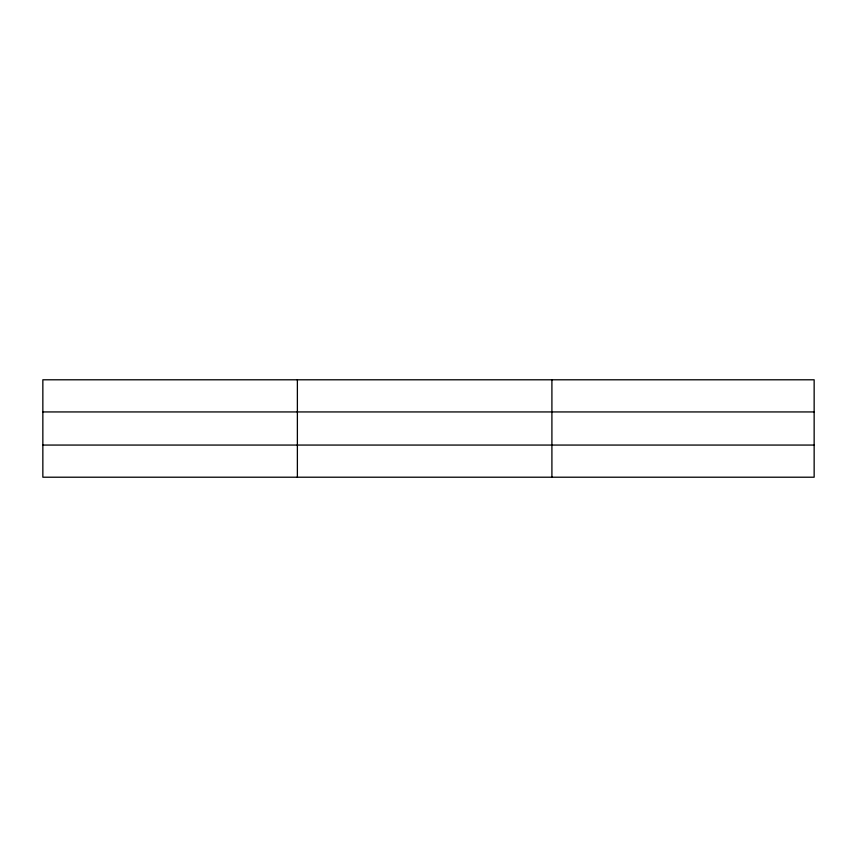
<?xml version="1.0" encoding="UTF-8"?>
<svg xmlns="http://www.w3.org/2000/svg" width="857" height="857" viewBox="0 0 857 857"><rect width="100%" height="100%" fill="white"/><g stroke="black" fill="none" stroke-linecap="round" stroke-linejoin="round"><path stroke-width="1.29" d="M297.379 379.79L297.379 477.21M551.908 379.79L551.908 477.21M814.15 445.062L814.15 477.21L42.85 477.21L42.85 379.79L814.15 379.79L814.15 445.062L42.85 445.062M42.85 411.938L814.15 411.938"/></g></svg>
